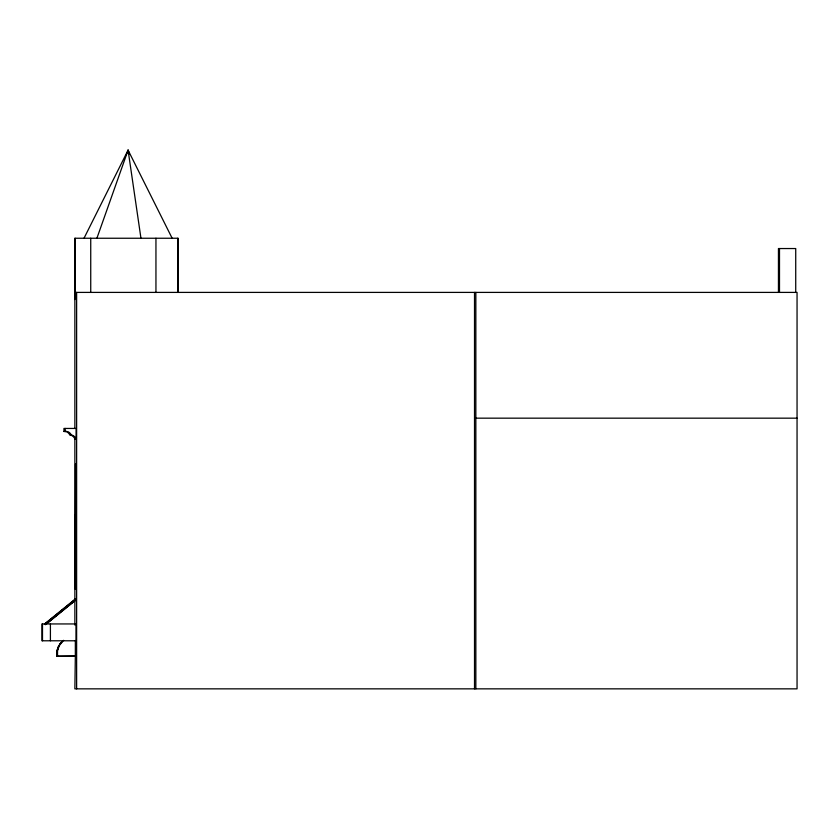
<?xml version="1.0" encoding="UTF-8"?>
<svg xmlns="http://www.w3.org/2000/svg" width="839" height="839" viewBox="0 0 839 839"><rect width="100%" height="100%" fill="white"/><g stroke="black" fill="none" stroke-linecap="round" stroke-linejoin="round"><path stroke-width="1.26" d="M75.028 598.847L75.028 600.147L75.028 599.214M75.363 598.931L75.269 600.315L75.279 599.025L44.981 623.65L45.705 624.52L75.751 600.095L75.751 598.763M75.573 599.707C75.919 600.263 75.992 597.672 75.909 599.801L45.862 624.237L45.39 623.66L45.841 624.206M75.269 598.763C74.157 600.273 76.779 599.717 75.678 599.025L44.834 624.059L45.306 624.646M75.269 600.409L74.881 598.889L74.881 600.063M75.363 599.35L75.426 598.752L75.51 600.147M75.573 599.833L75.678 599.036M75.751 599.119L75.762 600.168L75.269 599.833M46.47 623.429L75.426 599.476L75.374 600.294L75.426 598.847M75.374 600.441L75.52 599.644M74.881 599.728C76.097 598.532 74.87 599.466 75.269 599.759M75.573 600.074L75.332 599.098L75.699 599.549L45.222 623.933M75.206 656.245L57.021 656.245L57.062 651.232L58.489 646.439L63.628 640.325M57.524 655.993L57.524 650.991L58.992 646.198L57.618 648.788A15.689 14.525 -90 0 0 57.021 656.245L75.342 655.993L75.342 640.493M127.706 152.75L128.084 150.15L172.142 238.245M96.894 238.245L128.084 150.15L129.384 153.82M84.015 238.245L128.084 150.15L140.952 238.245M58.489 646.439L61.803 642.045M60.24 644.016L59.779 644.268L61.331 642.296A16.916 16.916 0 0 0 57.062 656.245M75.342 655.993L74.87 688.85L797.05 688.85L797.05 292.402L75.08 292.402M74.87 299.544L75.08 238.245M475.849 418.168L797.05 418.168M74.87 625.065L74.87 438.986L76.087 438.986L76.087 428.446L63.942 428.446L63.942 431.477L66.375 431.477M67.571 432.148L70.015 434.906L71.242 434.906A6.492 6.492 0 0 1 76.087 438.986M75.447 514.265L75.856 589.261L75.583 463.862L75.311 589.261M75.028 599.801L75.909 599.476M44.991 623.65L45.694 624.52M795.729 292.402L795.729 248.543L778.445 248.543L778.445 292.402M779.494 248.543L779.494 292.402M475.849 292.402L475.849 688.85M474.517 292.402L474.517 688.85M178.099 292.402L178.099 238.245L74.87 238.245L74.87 428.446M177.795 238.245L177.795 292.402M155.949 238.245L155.949 292.402M90.738 238.245L90.738 292.402M76.622 292.402L76.622 688.85M65.18 428.446L65.18 431.477A5.674 5.674 0 0 1 71.242 434.906M50.413 623.943L50.413 640.786M42.495 623.943L42.495 640.786M63.942 431.477A6.555 6.072 90 0 1 67.571 432.148M70.004 434.969A6.901 6.397 -90 0 1 74.912 438.965M75.51 598.931L75.51 598.931M75.762 599.937L75.751 599.875M75.982 623.943L41.95 623.943L41.95 640.786L75.982 640.786L75.982 623.943"/></g></svg>
